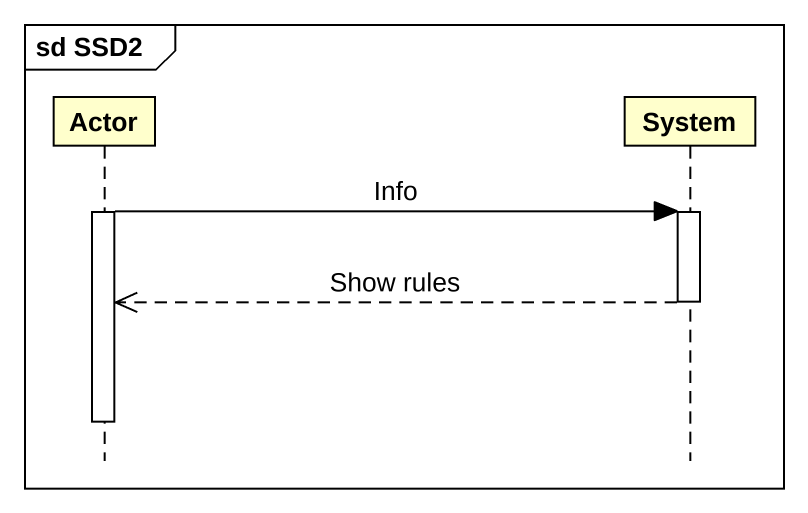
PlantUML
@startuml
mainframe sd SSD2
hide footbox
participant "Actor" as Actor_
participant System

activate Actor_
Actor_ -> System : Info
activate System
System -->> Actor_ : Show rules
deactivate System
deactivate Actor_
@enduml
